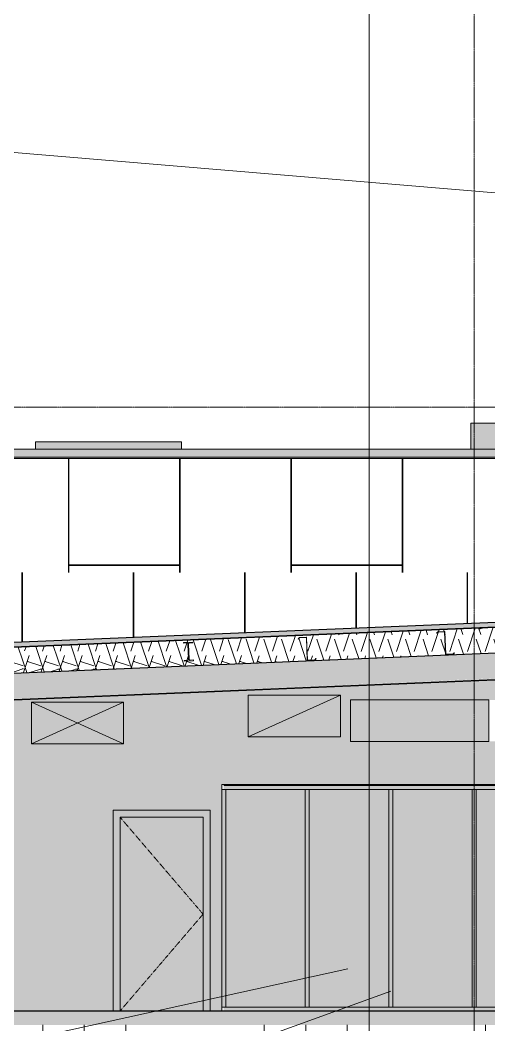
# Model space of a CAD drawing. Header units: inches. Extents: x -23445 to -32, y -314 to 853.
# Drawn here: x -8889.9 to -8686.7, y -6 to 429.4 of the extents above; entities that cross this region are included whole.
import ezdxf

# ---------------------------------------------------------------- set-up
doc = ezdxf.new("R2010")
doc.units = ezdxf.units.IN
doc.header["$MEASUREMENT"] = 0
doc.linetypes.add('Dash 1_16_', pattern=[0.125, 0.0625, -0.0625])
doc.linetypes.add('Grid Line 1_2_', pattern=[0.875, 0.5, -0.125, 0.125, -0.125])
for name, color, linetype, lineweight in [('A-ANNO-IDEN', 131, 'Continuous', 9), ('A-CLNG', 13, 'Continuous', 9), ('A-CLNG-PATT', 13, 'Continuous', 9), ('A-DOOR', 31, 'Continuous', 9), ('A-DOOR-FRAM', 31, 'Continuous', 9), ('A-FLOR', 192, 'Continuous', 9), ('A-FLOR-LEVL', 51, 'Continuous', 9), ('A-FLOR-PATT', 8, 'Continuous', 25), ('A-GLAZ-CURT', 52, 'Continuous', 9), ('A-GLAZ-CWMG', 51, 'Continuous', 9), ('A-ROOF', 132, 'Continuous', 9), ('A-WALL', 113, 'Continuous', 9), ('A-WALL-PATT', 111, 'Continuous', 25), ('C-TOPO', 7, 'Continuous', 9), ('G-ANNO-SYMB', 111, 'Continuous', 9), ('I-WALL', 2, 'Continuous', 9), ('M-EQPM', 50, 'Continuous', 9), ('M-HVAC-DUCT', 70, 'Continuous', 9), ('M-HVAC-DUCT-ANNO', 70, 'Continuous', 9), ('S-BEAM', 12, 'Continuous', 9), ('S-GRID', 1, 'Continuous', 9)]:
    doc.layers.add(name, color=color, linetype=linetype, lineweight=lineweight)

# ---------------------------------------------------------------- blocks, each defined once
blk = doc.blocks.new('Struct_Xcel_Sports Complex_rvt-4-Building Section - North_South looking West _ Fitness Center')
at = {"layer": 'A-FLOR-PATT', "lineweight": 9}
h = blk.add_hatch(dxfattribs=at)
h.set_pattern_fill('FP_51', style=0, pattern_type=2)
h.set_pattern_definition([(50, (-21606.15, 72.08), (55.0854, -4.8198), [5.76, -63.36]), (355, (-21606.15, 72.08), (-10.6557, 57.7685), [4.608, -50.688]), (100.451, (-21601.557, 71.68), (44.4295, 52.9487), [4.895, -53.848]), (46.184, (-21606.15, 87.44), (81.9644, -12.712), [8.64, -95.04]), (96.636, (-21599.32, 86.38), (71.7815, 74.8124), [7.343, -80.772]), (351.184, (-21606.15, 87.44), (71.782, 74.8124), [6.912, -76.032]), (21, (-21598.47, 83.6), (45.842, -30.9215), [5.76, -63.36]), (326, (-21598.47, 83.6), (18.687, 55.6915), [4.608, -50.688]), (71.451, (-21594.65, 81.025), (64.529, 24.77), [4.895, -53.848]), (37.5, (-21606.148, 72.082), (0.9339, 25.5668), [2.534, -47.539, 2.534, -48.922, -50.88]), (37.5, (-21606.148, 72.082), (0.9339, 25.5668), [-101.53, 2.534, -48.346]), (7.5, (-21606.148, 72.082), (20.20404, 30.2913), [2.534, -26.803, 2.534, -46.387, -19.392]), (7.5, (-21606.148, 72.082), (20.20404, 30.2913), [-78.259, 2.534, -16.858]), (327.5, (-21623.274, 72.082), (40.9978, -1.7324), [2.534, -16.666, 2.534, -57.37, -79.488]), (327.5, (-21623.274, 72.082), (40.9978, -1.7324), [-79.104, 2.534, -76.954]), (317.5, (-21630.954, 72.082), (44.7889, 7.6878), [2.534, -22.426, 2.534, -37.248, -56.448]), (317.5, (-21630.954, 72.082), (44.7889, 7.6878), [-64.742, 2.534, -53.914])])
h.paths.add_polyline_path([(-21132.3, -6), (-21132.3, 0), (-22790.8, 0), (-22790.8, -6), (-21136.06, -6)], flags=0)
at = {"layer": 'A-FLOR', "color": 250, "lineweight": 25}
blk.add_line((-21132.3, 0), (-22790.8, 0), dxfattribs=at)
blk = doc.blocks.new('Carrier_48TC_Standard_Efficiency_Gas_Heat_Electric_Cooling_Packaged_Rooftop_Unit_3_to_15_nominal_tons - 15 ton 48TC__16-873539-Building Section - North_South looking West _ Fitness Center')
at = {"layer": 'M-EQPM'}
blk.add_hatch(color=256, dxfattribs=at).paths.add_polyline_path([(-22481.05, 243.5), (-22481.05, 254.7), (-22544.43, 254.7), (-22544.43, 243.5)], flags=0)
for p, q in [((-22544.43, 254.7), (-22481.05, 254.7)), ((-22544.43, 243.5), (-22544.43, 254.7)), ((-22481.05, 243.5), (-22481.05, 254.7))]:
    blk.add_line(p, q, dxfattribs=at)
blk = doc.blocks.new('Carrier_48TC_Standard_Efficiency_Gas_Heat_Electric_Cooling_Packaged_Rooftop_Unit_3_to_15_nominal_tons - 15 ton 48TC__16-V109-Building Section - North_South looking West _ Fitness Center')
at = {"layer": 'M-EQPM'}
blk.add_hatch(color=256, dxfattribs=at).paths.add_polyline_path([(-22733.3, 243.5), (-22669.93, 243.5), (-22669.93, 246.7), (-22733.3, 246.7)], flags=0)
for p, q in [((-22733.3, 246.7), (-22669.93, 246.7)), ((-22733.3, 243.5), (-22733.3, 246.7)), ((-22669.93, 246.7), (-22669.93, 243.5))]:
    blk.add_line(p, q, dxfattribs=at)
blk = doc.blocks.new('W-Wide Flange - W12X16-1341241-Building Section - North_South looking West _ Fitness Center')
at = {"layer": 'S-BEAM'}
h = blk.add_hatch(color=256, dxfattribs=at)
h.paths.add_polyline_path([(-22782.42, 144.5), (-22782.5, 144.75), (-22782.57, 144.76), (-22784.35, 144.62), (-22784.33, 144.42)], flags=0)
h.paths.add_polyline_path([(-22784.33, 144.14), (-22782.42, 144.28), (-22782.42, 144.5), (-22784.34, 144.42), (-22784.33, 144.28)], flags=0)
h.paths.add_polyline_path([(-22782.19, 144.23), (-22370.3, 161.4), (-22370.3, 161.94), (-22782.12, 144.71), (-22782.19, 144.37), (-22782.19, 144.28)], flags=0)
h = blk.add_hatch(color=256, dxfattribs=at)
h.paths.add_polyline_path([(-22783.9, 133.78), (-22782.53, 133.83), (-22782.42, 134.1), (-22782.42, 144.22), (-22784.33, 144.14), (-22784.25, 142.2)], flags=0)
h.paths.add_polyline_path([(-22782.08, 133.85), (-22370.3, 151.07), (-22370.3, 161.39), (-22782.19, 144.23), (-22782.13, 133.96)], flags=0)
h = blk.add_hatch(color=256, dxfattribs=at)
h.paths.add_polyline_path([(-22780.3, 133.38), (-22370.3, 150.54), (-22370.3, 151.01), (-22782.08, 133.85), (-22781.99, 133.71), (-22781.66, 133.58), (-22780.3, 133.54), (-22780.3, 133.4)], flags=0)
h.paths.add_polyline_path([(-22783.87, 133.58), (-22782.95, 133.58), (-22782.53, 133.83), (-22783.9, 133.78), (-22783.88, 133.58)], flags=0)
blk.add_hatch(color=256, dxfattribs=at).paths.add_polyline_path([(-22783.86, 132.96), (-22370.3, 150.2), (-22370.3, 150.46), (-22780.3, 133.38), (-22780.3, 133.23), (-22783.87, 133.23)], flags=0)
for p, q in [((-22782.09, 144.78), (-22370.3, 161.94)), ((-22783.86, 132.96), (-22370.3, 150.2)), ((-22780.3, 133.38), (-22370.3, 150.46)), ((-22784.35, 144.69), (-22782.51, 144.77)), ((-22784.33, 144.14), (-22784.35, 144.69)), ((-22783.9, 133.78), (-22784.33, 144.14)), ((-22783.89, 133.63), (-22783.9, 133.78)), ((-22783.86, 132.96), (-22783.87, 133.23))]:
    blk.add_line(p, q, dxfattribs=at)
blk = doc.blocks.new('W-Wide Flange - W8X15-1472942-Building Section - North_South looking West _ Fitness Center')
at = {"layer": 'S-BEAM'}
h = blk.add_hatch(dxfattribs=at)
h.set_pattern_fill('FP_45', color=256, style=0, pattern_type=2)
h.set_pattern_definition([(45, (-21606.148, 72.082), (-19.007, 19.007), []), (45, (-21606.148, 100.882), (-19.007, 19.007), [])])
h.paths.add_polyline_path([(-22668.78, 151.66), (-22664.78, 151.83), (-22664.79, 152.14), (-22666.17, 152.09), (-22666.56, 152.28), (-22666.69, 152.56), (-22666.96, 159.04), (-22666.83, 159.4), (-22666.49, 159.56), (-22665.1, 159.62), (-22665.11, 159.93), (-22669.12, 159.76), (-22669.11, 159.45), (-22667.72, 159.51), (-22667.37, 159.38), (-22667.21, 159.03), (-22666.94, 152.55), (-22667.07, 152.19), (-22667.41, 152.03), (-22668.8, 151.98)], flags=0)
at = {"layer": 'S-BEAM', "lineweight": 15}
for p, q in [((-22665.11, 159.93), (-22669.12, 159.76)), ((-22669.12, 159.76), (-22669.11, 159.45)), ((-22669.11, 159.45), (-22667.72, 159.51)), ((-22667.21, 159.03), (-22666.94, 152.55)), ((-22666.69, 152.56), (-22666.96, 159.04)), ((-22666.49, 159.56), (-22665.1, 159.62)), ((-22665.1, 159.62), (-22665.11, 159.93)), ((-22667.41, 152.03), (-22668.8, 151.98)), ((-22668.8, 151.98), (-22668.78, 151.66)), ((-22668.78, 151.66), (-22664.78, 151.83)), ((-22664.79, 152.14), (-22666.17, 152.09)), ((-22664.78, 151.83), (-22664.79, 152.14))]:
    blk.add_line(p, q, dxfattribs=at)
for centre, radius, start, end in [((-22667.7, 159.01), 0.498, 2.3859, 92.3859), ((-22666.46, 159.06), 0.497, 92.3859, 182.3859), ((-22667.43, 152.53), 0.498, 272.3859, 2.3859), ((-22666.19, 152.58), 0.497, 182.3859, 272.3859)]:
    blk.add_arc(centre, radius, start, end, dxfattribs=at)
blk = doc.blocks.new('Rectangular Mullion - Interior 1_75_ x 4_5_-1220307-Building Section - North_South looking West _ Fitness Center')
at = {"layer": 'A-GLAZ-CWMG'}
blk.add_hatch(color=256, dxfattribs=at).paths.add_polyline_path([(-22650.74, 1.75), (-22650.74, 96), (-22652.49, 96), (-22652.49, 1.75)], flags=0)
for p, q in [((-22652.49, 96), (-22650.74, 96)), ((-22650.74, 96), (-22650.74, 1.75)), ((-22650.74, 1.75), (-22652.49, 1.75))]:
    blk.add_line(p, q, dxfattribs=at)
blk = doc.blocks.new('System Panel - Interior Glazing-1220306-Building Section - North_South looking West _ Fitness Center')
at = {"layer": 'A-GLAZ-CURT'}
blk.add_hatch(color=256, dxfattribs=at).paths.add_polyline_path([(-22650.74, 1.75), (-22616.3, 1.75), (-22616.3, 96), (-22650.74, 96), (-22650.74, 61.6)], flags=0)
blk = doc.blocks.new('Rectangular Mullion - Interior 1_75_ x 4_5_-1214729-Building Section - North_South looking West _ Fitness Center')
at = {"layer": 'A-GLAZ-CWMG'}
blk.add_hatch(color=256, dxfattribs=at).paths.add_polyline_path([(-22579.24, 96), (-22579.24, 97.75), (-22615.43, 97.75), (-22615.43, 96)], flags=0)
for p, q in [((-22579.24, 97.75), (-22615.43, 97.75)), ((-22579.24, 96), (-22615.43, 96))]:
    blk.add_line(p, q, dxfattribs=at)
blk = doc.blocks.new('Rectangular Mullion - Interior 1_75_ x 4_5_-1214730-Building Section - North_South looking West _ Fitness Center')
at = {"layer": 'A-GLAZ-CWMG'}
blk.add_hatch(color=256, dxfattribs=at).paths.add_polyline_path([(-22615.43, 0), (-22615.43, 1.75), (-22651.62, 1.75), (-22651.62, 0)], flags=0)
blk.add_line((-22651.62, 1.75), (-22615.43, 1.75), dxfattribs=at)
blk = doc.blocks.new('Rectangular Mullion - Interior 1_75_ x 4_5_-1220285-Building Section - North_South looking West _ Fitness Center')
at = {"layer": 'A-GLAZ-CWMG'}
blk.add_hatch(color=256, dxfattribs=at).paths.add_polyline_path([(-22614.55, 1.75), (-22614.55, 96), (-22616.3, 96), (-22616.3, 1.75)], flags=0)
for p, q in [((-22616.3, 96), (-22614.55, 96)), ((-22616.3, 96), (-22616.3, 1.75)), ((-22614.55, 96), (-22614.55, 1.75)), ((-22614.55, 1.75), (-22616.3, 1.75))]:
    blk.add_line(p, q, dxfattribs=at)
blk = doc.blocks.new('Rectangular Mullion - Interior 1_75_ x 4_5_-1314717-Building Section - North_South looking West _ Fitness Center')
at = {"layer": 'A-GLAZ-CWMG'}
blk.add_hatch(color=256, dxfattribs=at).paths.add_polyline_path([(-22506.87, 0), (-22506.87, 1.75), (-22543.05, 1.75), (-22543.05, 0)], flags=0)
blk.add_line((-22543.05, 1.75), (-22506.87, 1.75), dxfattribs=at)
blk = doc.blocks.new('Rectangular Mullion - Interior 1_75_ x 4_5_-1314719-Building Section - North_South looking West _ Fitness Center')
at = {"layer": 'A-GLAZ-CWMG'}
blk.add_hatch(color=256, dxfattribs=at).paths.add_polyline_path([(-22470.68, 96), (-22470.68, 97.75), (-22506.87, 97.75), (-22506.87, 96), (-22491.64, 96)], flags=0)
for p, q in [((-22470.68, 97.75), (-22506.87, 97.75)), ((-22470.68, 96), (-22506.87, 96))]:
    blk.add_line(p, q, dxfattribs=at)
blk = doc.blocks.new('Rectangular Mullion - Interior 1_75_ x 4_5_-1314720-Building Section - North_South looking West _ Fitness Center')
at = {"layer": 'A-GLAZ-CWMG'}
blk.add_hatch(color=256, dxfattribs=at).paths.add_polyline_path([(-22578.37, 1.75), (-22578.37, 96), (-22580.12, 96), (-22580.12, 1.75)], flags=0)
for p, q in [((-22580.12, 96), (-22578.37, 96)), ((-22580.12, 96), (-22580.12, 1.75)), ((-22578.37, 96), (-22578.37, 1.75)), ((-22578.37, 1.75), (-22580.12, 1.75))]:
    blk.add_line(p, q, dxfattribs=at)
blk = doc.blocks.new('Girt_Z - 10_D-1472946-Building Section - North_South looking West _ Fitness Center')
at = {"layer": 'S-BEAM'}
h = blk.add_hatch(color=256, dxfattribs=at)
h.paths.add_polyline_path([(-22615.4, 151.99), (-22612.03, 152.13), (-22611.57, 152.73), (-22611.65, 152.8), (-22612.08, 152.24), (-22615.22, 152.11)], flags=0)
h.paths.add_polyline_path([(-22615.4, 151.99), (-22615.3, 152.28), (-22615.7, 161.8), (-22615.81, 161.8), (-22615.41, 152.28)], flags=0)
h.paths.add_polyline_path([(-22619.2, 161.2), (-22618.77, 161.75), (-22615.89, 161.87), (-22615.89, 161.98), (-22618.83, 161.86), (-22619.29, 161.27)], flags=0)
at = {"layer": 'S-BEAM', "lineweight": 15}
for p, q in [((-22618.83, 161.86), (-22619.29, 161.27)), ((-22619.29, 161.27), (-22619.2, 161.2)), ((-22619.2, 161.2), (-22618.77, 161.75)), ((-22615.89, 161.98), (-22618.83, 161.86)), ((-22618.77, 161.75), (-22615.89, 161.87)), ((-22615.81, 161.8), (-22615.4, 151.99)), ((-22615.3, 152.19), (-22615.7, 161.8)), ((-22611.65, 152.8), (-22612.08, 152.24)), ((-22612.03, 152.13), (-22611.57, 152.73)), ((-22611.57, 152.73), (-22611.65, 152.8)), ((-22615.4, 151.99), (-22612.03, 152.13)), ((-22612.08, 152.24), (-22615.22, 152.11))]:
    blk.add_line(p, q, dxfattribs=at)
for centre, radius, start, end in [((-22615.88, 161.8), 0.187, 2.3859, 92.3859), ((-22615.88, 161.8), 0.0782, 2.3859, 90.2632), ((-22615.22, 152.19), 0.0782, 182.3859, 269.3436)]:
    blk.add_arc(centre, radius, start, end, dxfattribs=at)
blk = doc.blocks.new('Girt_Z - 10_D-1472947-Building Section - North_South looking West _ Fitness Center')
at = {"layer": 'S-BEAM'}
h = blk.add_hatch(color=256, dxfattribs=at)
h.paths.add_polyline_path([(-22555.45, 154.49), (-22552.08, 154.63), (-22551.62, 155.23), (-22551.71, 155.29), (-22552.13, 154.74), (-22555.27, 154.61)], flags=0)
h.paths.add_polyline_path([(-22555.45, 154.49), (-22555.35, 154.68), (-22555.75, 164.3), (-22555.86, 164.3), (-22555.57, 157.32)], flags=0)
h.paths.add_polyline_path([(-22559.25, 163.7), (-22558.82, 164.25), (-22555.94, 164.37), (-22555.94, 164.48), (-22558.88, 164.36), (-22559.34, 163.76)], flags=0)
at = {"layer": 'S-BEAM', "lineweight": 15}
for p, q in [((-22558.88, 164.36), (-22559.34, 163.76)), ((-22559.34, 163.76), (-22559.25, 163.7)), ((-22559.25, 163.7), (-22558.82, 164.25)), ((-22555.94, 164.48), (-22558.88, 164.36)), ((-22558.82, 164.25), (-22555.94, 164.37)), ((-22555.86, 164.3), (-22555.45, 154.49)), ((-22555.35, 154.68), (-22555.75, 164.3)), ((-22555.45, 154.49), (-22552.08, 154.63)), ((-22552.13, 154.74), (-22555.27, 154.61)), ((-22551.71, 155.29), (-22552.13, 154.74)), ((-22552.08, 154.63), (-22551.62, 155.23)), ((-22551.62, 155.23), (-22551.71, 155.29))]:
    blk.add_line(p, q, dxfattribs=at)
for centre, radius, start, end in [((-22555.94, 164.29), 0.187, 2.3859, 92.3859), ((-22555.94, 164.29), 0.0782, 2.3859, 90.2632), ((-22555.27, 154.69), 0.0782, 182.3859, 269.3436)]:
    blk.add_arc(centre, radius, start, end, dxfattribs=at)
blk = doc.blocks.new('Single-Flush - 36_ x 84_-1318930-Building Section - North_South looking West _ Fitness Center')
at = {"layer": 'A-DOOR'}
blk.add_hatch(color=256, dxfattribs=at).paths.add_polyline_path([(-22696.58, 0), (-22660.58, 0), (-22660.58, 84), (-22696.58, 84), (-22696.58, 48)], flags=0)
at = {"layer": 'A-DOOR-FRAM'}
blk.add_hatch(color=256, dxfattribs=at).paths.add_polyline_path([(-22696.58, 0), (-22696.58, 84), (-22660.58, 84), (-22660.58, 0), (-22657.58, 0), (-22657.58, 87), (-22699.58, 87), (-22699.58, 0)], flags=0)
at = {"layer": 'A-DOOR', "linetype": 'Dash 1_16_'}
for p in [(-22696.58, 84), (-22696.58, 0)]:
    blk.add_line(p, (-22660.58, 42), dxfattribs=at)
at = {"layer": 'A-DOOR-FRAM'}
for p, q in [((-22699.58, 87), (-22699.58, 0)), ((-22657.58, 87), (-22699.58, 87)), ((-22696.58, 0), (-22696.58, 84)), ((-22696.58, 84), (-22660.58, 84)), ((-22660.58, 84), (-22660.58, 0)), ((-22657.58, 0), (-22657.58, 87))]:
    blk.add_line(p, q, dxfattribs=at)
blk = doc.blocks.new('Rectangular Elbow - Radius - 1 W-1453818-Building Section - North_South looking West _ Fitness Center')
at = {"layer": 'M-HVAC-DUCT'}
blk.add_hatch(color=256, dxfattribs=at).paths.add_polyline_path([(-22595.75, 116.82), (-22536.66, 116.82), (-22536.66, 134.82), (-22596.66, 134.82), (-22596.66, 116.82), (-22596.43, 116.82)], flags=0)
for p, q in [((-22596.66, 134.82), (-22596.66, 116.82)), ((-22596.66, 116.82), (-22596.66, 134.82)), ((-22536.66, 134.82), (-22596.66, 134.82)), ((-22536.66, 134.82), (-22536.66, 116.82)), ((-22536.66, 116.82), (-22596.66, 116.82))]:
    blk.add_line(p, q, dxfattribs=at)

msp = doc.modelspace()

# ---------------------------------------------------------------- hatches: boundary and pattern name
at = {"layer": 'A-CLNG-PATT'}
h = msp.add_hatch(dxfattribs=at)
h.set_pattern_fill('FP_43', color=256, style=0, pattern_type=2)
h.set_pattern_definition([(161.57, (-21605.188, 73.042), (-7.6802237, -0.0009796), [0, -54.643, 6.067, 0]), (18.43, (-21607.108, 73.042), (-7.6802237, 0.0009796), [0, -54.643, 6.067, 0]), (108.43, (-21605.188, 73.042), (3.8382953, -19.2013653), [18.211, -42.499]), (71.57, (-21607.108, 73.042), (3.8382953, 19.2013653), [18.211, -42.499])])
h.paths.add_polyline_path([(-8945.31, 144.31), (-8520.31, 162.02), (-8520.31, 173.15), (-8945.31, 155.45), (-8945.31, 152.28)], flags=0)
at = {"layer": 'A-ROOF'}
msp.add_hatch(color=256, dxfattribs=at).paths.add_polyline_path([(-9011.62, 152.74), (-8520.31, 173.22), (-8520.31, 175.22), (-9011.62, 154.75)], flags=0)
at = {"layer": 'A-WALL', "lineweight": 5}
for points in [[(-8596.68, 239.5), (-8596.68, 240), (-8949.62, 240), (-8950.12, 239.5), (-8874.03, 239.5)], [(-8874.03, 240), (-8596.68, 240), (-8596.68, 243.5), (-8949.62, 243.5), (-8949.62, 240)], [(-8596.68, 239.46), (-8596.68, 239.5), (-8874.03, 239.46)]]:
    msp.add_hatch(color=256, dxfattribs=at).paths.add_polyline_path(points, flags=0)
at = {"layer": 'A-WALL-PATT', "lineweight": 9}
h = msp.add_hatch(dxfattribs=at)
h.set_pattern_fill('FP_52', color=256, style=0, pattern_type=2)
h.set_pattern_definition([(0, (-22427.15, 145), (-193, 193), [48, -145]), (90, (-22427.15, 145), (-193, 1e-14), [96.25, -96.75]), (180, (-22379.15, 241.25), (-193, 193), [48, -145]), (90, (-22379.15, 145), (-193, 1e-14), [96.25, -96.75]), (180, (-22379.15, 241.5), (-193, 193), [48, -145]), (90, (-22379.15, 241.5), (-193, 1e-14), [96.25, -96.75]), (0, (-22427.15, 337.75), (-193, 193), [48, -145]), (90, (-22427.15, 241.5), (-193, 1e-14), [96.25, -96.75]), (0, (-22378.9, 193), (-193, 193), [48, -145]), (90, (-22378.9, 144.75), (-193, 1e-14), [48.25, -144.75]), (90, (-22330.9, 144.75), (-193, 1e-14), [48.25, -144.75]), (0, (-22378.9, 289.5), (-193, 193), [48, -145]), (90, (-22378.9, 193.25), (-193, 1e-14), [96.25, -96.75]), (180, (-22330.9, 193.25), (-193, 193), [48, -145]), (90, (-22330.9, 193.25), (-193, 1e-14), [96.25, -96.75]), (90, (-22378.9, 289.75), (-193, 1e-14), [48, -145]), (180, (-22330.9, 289.75), (-193, 193), [48, -145]), (90, (-22330.9, 289.75), (-193, 1e-14), [48, -145]), (0, (-22330.65, 145), (-193, 193), [48, -145]), (90, (-22330.65, 145), (-193, 1e-14), [96.25, -96.75]), (180, (-22282.65, 241.25), (-193, 193), [48, -145]), (90, (-22282.65, 145), (-193, 1e-14), [96.25, -96.75]), (180, (-22282.65, 241.5), (-193, 193), [48, -145]), (90, (-22282.65, 241.5), (-193, 1e-14), [96.25, -96.75]), (180, (-22282.65, 337.75), (-193, 193), [48, -145]), (90, (-22330.65, 241.5), (-193, 1e-14), [96.25, -96.75]), (0, (-22282.4, 193), (-193, 193), [48, -145]), (90, (-22282.4, 144.75), (-193, 1e-14), [48.25, -144.75]), (90, (-22234.4, 144.75), (-193, 1e-14), [48.25, -144.75]), (0, (-22282.4, 289.5), (-193, 193), [48, -145]), (90, (-22282.4, 193.25), (-193, 1e-14), [96.25, -96.75]), (180, (-22234.4, 193.25), (-193, 193), [48, -145]), (90, (-22234.4, 193.25), (-193, 1e-14), [96.25, -96.75]), (90, (-22282.4, 289.75), (-193, 1e-14), [48, -145]), (180, (-22234.4, 289.75), (-193, 193), [48, -145]), (90, (-22234.4, 289.75), (-193, 1e-14), [48, -145])])
h.paths.add_polyline_path([(-8656.17, 190), (-8596.68, 190), (-8596.68, 239.46), (-8935.06, 239.46), (-8935.06, 190), (-8661.01, 190)], flags=0)
h = msp.add_hatch(dxfattribs=at)
h.set_pattern_fill('FP_46', color=256, style=0, pattern_type=2)
h.set_pattern_definition([(0, (-22350.78, 145), (-193, 193), [48, -145]), (90, (-22350.78, 145), (-193, 1e-14), [96.25, -96.75]), (180, (-22302.78, 241.25), (-193, 193), [48, -145]), (90, (-22302.78, 145), (-193, 1e-14), [96.25, -96.75]), (180, (-22302.78, 241.5), (-193, 193), [48, -145]), (90, (-22302.78, 241.5), (-193, 1e-14), [96.25, -96.75]), (0, (-22350.78, 337.75), (-193, 193), [48, -145]), (90, (-22350.78, 241.5), (-193, 1e-14), [96.25, -96.75]), (0, (-22302.53, 193), (-193, 193), [48, -145]), (90, (-22302.53, 144.75), (-193, 1e-14), [48.25, -144.75]), (90, (-22254.53, 144.75), (-193, 1e-14), [48.25, -144.75]), (0, (-22302.53, 289.5), (-193, 193), [48, -145]), (90, (-22302.53, 193.25), (-193, 1e-14), [96.25, -96.75]), (180, (-22254.53, 193.25), (-193, 193), [48, -145]), (90, (-22254.53, 193.25), (-193, 1e-14), [96.25, -96.75]), (90, (-22302.53, 289.75), (-193, 1e-14), [48, -145]), (180, (-22254.53, 289.75), (-193, 193), [48, -145]), (90, (-22254.53, 289.75), (-193, 1e-14), [48, -145]), (0, (-22254.28, 145), (-193, 193), [48, -145]), (90, (-22254.28, 145), (-193, 1e-14), [96.25, -96.75]), (180, (-22206.28, 241.25), (-193, 193), [48, -145]), (90, (-22206.28, 145), (-193, 1e-14), [96.25, -96.75]), (180, (-22206.28, 241.5), (-193, 193), [48, -145]), (90, (-22206.28, 241.5), (-193, 1e-14), [96.25, -96.75]), (180, (-22206.28, 337.75), (-193, 193), [48, -145]), (90, (-22254.28, 241.5), (-193, 1e-14), [96.25, -96.75]), (0, (-22206.03, 193), (-193, 193), [48, -145]), (90, (-22206.03, 144.75), (-193, 1e-14), [48.25, -144.75]), (90, (-22158.03, 144.75), (-193, 1e-14), [48.25, -144.75]), (0, (-22206.03, 289.5), (-193, 193), [48, -145]), (90, (-22206.03, 193.25), (-193, 1e-14), [96.25, -96.75]), (180, (-22158.03, 193.25), (-193, 193), [48, -145]), (90, (-22158.03, 193.25), (-193, 1e-14), [96.25, -96.75]), (90, (-22206.03, 289.75), (-193, 1e-14), [48, -145]), (180, (-22158.03, 289.75), (-193, 193), [48, -145]), (90, (-22158.03, 289.75), (-193, 1e-14), [48, -145])])
h.paths.add_polyline_path([(-8936.56, 157.87), (-8520.31, 175.22), (-8520.31, 176), (-8522.81, 176), (-8522.81, 186.22), (-8596.68, 186.22), (-8596.68, 190), (-8948.62, 190), (-8948.62, 188.22), (-8936.56, 188.22), (-8936.56, 162.36)], flags=0)
at = {"layer": 'C-TOPO'}
h = msp.add_hatch(dxfattribs=at)
h.set_pattern_fill('FP_42', color=256, style=0, pattern_type=2)
h.set_pattern_definition([(0, (-21606.15, 72.08), (48, 48), [48, -48]), (0, (-21606.15, 90.08), (48, 48), [48, -48]), (0, (-21606.15, 108.08), (48, 48), [48, -48]), (90, (-21600.15, 114.08), (-48, 48), [48, -48]), (90, (-21582.15, 114.08), (-48, 48), [48, -48]), (90, (-21564.15, 114.08), (-48, 48), [48, -48])])
h.paths.add_polyline_path([(-9028.96, -99.62), (-7274.95, -99.62), (-7274.95, -48), (-7287.31, -48), (-7287.31, -36), (-7282.31, -36), (-7282.31, -6), (-8940.81, -6), (-8940.81, -36), (-8935.81, -36), (-8935.81, -48), (-8953.81, -48), (-8953.81, -36), (-8950.81, -36), (-8950.81, 0), (-9183.88, 0), (-9183.88, -99.62), (-9032.8, -99.62)], flags=0)
at = {"layer": 'I-WALL', "lineweight": 5}
h = msp.add_hatch(color=256, dxfattribs=at)
h.paths.add_polyline_path([(-8936.56, 0), (-8849.59, 0), (-8849.59, 87), (-8807.59, 87), (-8807.59, 0), (-8802.49, 0), (-8802.49, 98.25), (-8520.31, 98.25), (-8520.31, 110.38), (-8649.06, 110.44), (-8650.97, 110.63), (-8652.29, 110.88), (-8655.38, 112.01), (-8656.52, 112.6), (-8657.2, 113.04), (-8659.41, 114.74), (-8661.01, 116.44), (-8661.36, 116.82), (-8746.66, 116.82), (-8746.66, 134.82), (-8662.1, 134.88), (-8660.83, 136.56), (-8658.74, 138.62), (-8655.77, 140.57), (-8654.6, 141.11), (-8652.39, 141.82), (-8650.18, 142.26), (-8646.84, 142.38), (-8520.31, 142.38), (-8520.31, 150.2), (-8936.56, 132.85), (-8936.56, 1.14)], flags=0)
h.paths.add_polyline_path([(-8870.57, 115.82), (-8885.03, 115.82), (-8885.03, 133.82), (-8845.03, 133.82), (-8845.03, 115.82)], flags=0)
h.paths.add_polyline_path([(-8751.06, 118.82), (-8791.06, 118.82), (-8791.06, 136.82), (-8751.06, 136.82), (-8751.06, 132.96)], flags=0)
at = {"layer": 'M-HVAC-DUCT-ANNO'}
for points in [[(-8751.06, 118.82), (-8751.06, 136.82), (-8791.06, 136.82), (-8791.06, 118.82)], [(-8885.03, 115.82), (-8845.03, 115.82), (-8845.03, 133.82), (-8885.03, 133.82)]]:
    msp.add_hatch(color=256, dxfattribs=at).paths.add_polyline_path(points, flags=0)

# ---------------------------------------------------------------- linework, layer by layer
at = {"layer": 'A-ANNO-IDEN', "color": 153}
for p, q in [((-8536.14, 342.16), (-9116.57, 390.88)), ((-8747.82, 18.27), (-9119.85, -63.35)), ((-8729.22, 8.64), (-9119.85, -132.54))]:
    msp.add_line(p, q, dxfattribs=at)
at = {"layer": 'A-CLNG', "lineweight": 25}
for p, q in [((-8520.31, 173.15), (-8945.31, 155.45)), ((-8945.31, 144.31), (-8520.31, 162.02))]:
    msp.add_line(p, q, dxfattribs=at)
at = {"layer": 'A-FLOR-LEVL', "linetype": 'Grid Line 1_2_'}
for p, q in [((-9377.38, 261.75), (-6327.09, 261.75)), ((-9377.38, 0), (-6327.09, 0))]:
    msp.add_line(p, q, dxfattribs=at)
at = {"layer": 'A-ROOF', "lineweight": 25}
for p, q in [((-8520.31, 175.22), (-9011.62, 154.75)), ((-9011.62, 152.74), (-8520.31, 173.22))]:
    msp.add_line(p, q, dxfattribs=at)
at = {"layer": 'A-WALL'}
for p, q in [((-8950.12, 239.5), (-8520.31, 239.5)), ((-8949.62, 243.5), (-8520.31, 243.5)), ((-8520.31, 240), (-8949.62, 240)), ((-8950.08, 239.46), (-8520.31, 239.46))]:
    msp.add_line(p, q, dxfattribs=at)
at = {"layer": 'G-ANNO-SYMB'}
msp.add_line((-8738.63, 545.16), (-8738.63, -79.66), dxfattribs=at)
at = {"layer": 'I-WALL'}
for p, q in [((-8802.49, 0), (-8802.49, 98.25)), ((-8802.49, 98.25), (-8520.31, 98.25))]:
    msp.add_line(p, q, dxfattribs=at)
at = {"layer": 'M-HVAC-DUCT-ANNO'}
for p, q in [((-8751.06, 136.82), (-8791.06, 118.82)), ((-8791.06, 136.82), (-8751.06, 136.82)), ((-8791.06, 118.82), (-8791.06, 136.82)), ((-8751.06, 136.82), (-8751.06, 118.82)), ((-8845.03, 133.82), (-8885.03, 115.82)), ((-8885.03, 133.82), (-8845.03, 115.82)), ((-8885.03, 133.82), (-8845.03, 133.82)), ((-8885.03, 115.82), (-8885.03, 133.82)), ((-8845.03, 133.82), (-8845.03, 115.82)), ((-8751.06, 118.82), (-8791.06, 118.82)), ((-8845.03, 115.82), (-8885.03, 115.82))]:
    msp.add_line(p, q, dxfattribs=at)
at = {"layer": 'S-GRID', "linetype": 'Grid Line 1_2_'}
msp.add_line((-8693.06, -293.04), (-8693.06, 738.66), dxfattribs=at)
msp.add_line((-8693.06, -293.04), (-8693.06, 738.66), dxfattribs=at)

# ---------------------------------------------------------------- block references
at = {"color": 90, "lineweight": 5}
msp.add_blockref('Struct_Xcel_Sports Complex_rvt-4-Building Section - North_South looking West _ Fitness Center', (13850, 0), dxfattribs=at)
at = {"layer": 'A-DOOR'}
msp.add_blockref('Single-Flush - 36_ x 84_-1318930-Building Section - North_South looking West _ Fitness Center', (13850, 0), dxfattribs=at)
at = {"layer": 'A-GLAZ-CURT'}
for p in [(13850, 0), (13886.18, 0), (13922.37, 0), (13958.56, 0)]:
    msp.add_blockref('System Panel - Interior Glazing-1220306-Building Section - North_South looking West _ Fitness Center', p, dxfattribs=at)
at = {"layer": 'A-GLAZ-CWMG'}
for name, p in [('Rectangular Mullion - Interior 1_75_ x 4_5_-1220307-Building Section - North_South looking West _ Fitness Center', (13850, 0)), ('Rectangular Mullion - Interior 1_75_ x 4_5_-1214729-Building Section - North_South looking West _ Fitness Center', (13813.81, 0)), ('Rectangular Mullion - Interior 1_75_ x 4_5_-1220285-Building Section - North_South looking West _ Fitness Center', (13850, 0)), ('Rectangular Mullion - Interior 1_75_ x 4_5_-1214729-Building Section - North_South looking West _ Fitness Center', (13850, 0)), ('Rectangular Mullion - Interior 1_75_ x 4_5_-1314720-Building Section - North_South looking West _ Fitness Center', (13850, 0)), ('Rectangular Mullion - Interior 1_75_ x 4_5_-1314719-Building Section - North_South looking West _ Fitness Center', (13777.62, 0)), ('Rectangular Mullion - Interior 1_75_ x 4_5_-1314720-Building Section - North_South looking West _ Fitness Center', (13886.18, 0)), ('Rectangular Mullion - Interior 1_75_ x 4_5_-1314719-Building Section - North_South looking West _ Fitness Center', (13813.81, 0)), ('Rectangular Mullion - Interior 1_75_ x 4_5_-1214730-Building Section - North_South looking West _ Fitness Center', (13850, 0)), ('Rectangular Mullion - Interior 1_75_ x 4_5_-1314717-Building Section - North_South looking West _ Fitness Center', (13777.62, 0)), ('Rectangular Mullion - Interior 1_75_ x 4_5_-1314717-Building Section - North_South looking West _ Fitness Center', (13813.81, 0)), ('Rectangular Mullion - Interior 1_75_ x 4_5_-1314717-Building Section - North_South looking West _ Fitness Center', (13850, 0))]:
    msp.add_blockref(name, p, dxfattribs=at)
at = {"layer": 'M-EQPM'}
for name in ['Carrier_48TC_Standard_Efficiency_Gas_Heat_Electric_Cooling_Packaged_Rooftop_Unit_3_to_15_nominal_tons - 15 ton 48TC__16-873539-Building Section - North_South looking West _ Fitness Center', 'Carrier_48TC_Standard_Efficiency_Gas_Heat_Electric_Cooling_Packaged_Rooftop_Unit_3_to_15_nominal_tons - 15 ton 48TC__16-V109-Building Section - North_South looking West _ Fitness Center']:
    msp.add_blockref(name, (13850, 0), dxfattribs=at)
at = {"layer": 'M-HVAC-DUCT'}
msp.add_blockref('Rectangular Elbow - Radius - 1 W-1453818-Building Section - North_South looking West _ Fitness Center', (13850, 0), dxfattribs=at)
at = {"layer": 'S-BEAM'}
for name in ['W-Wide Flange - W12X16-1341241-Building Section - North_South looking West _ Fitness Center', 'Girt_Z - 10_D-1472946-Building Section - North_South looking West _ Fitness Center', 'Girt_Z - 10_D-1472947-Building Section - North_South looking West _ Fitness Center', 'W-Wide Flange - W8X15-1472942-Building Section - North_South looking West _ Fitness Center']:
    msp.add_blockref(name, (13850, 0), dxfattribs=at)

doc.saveas('drawing.dxf')
